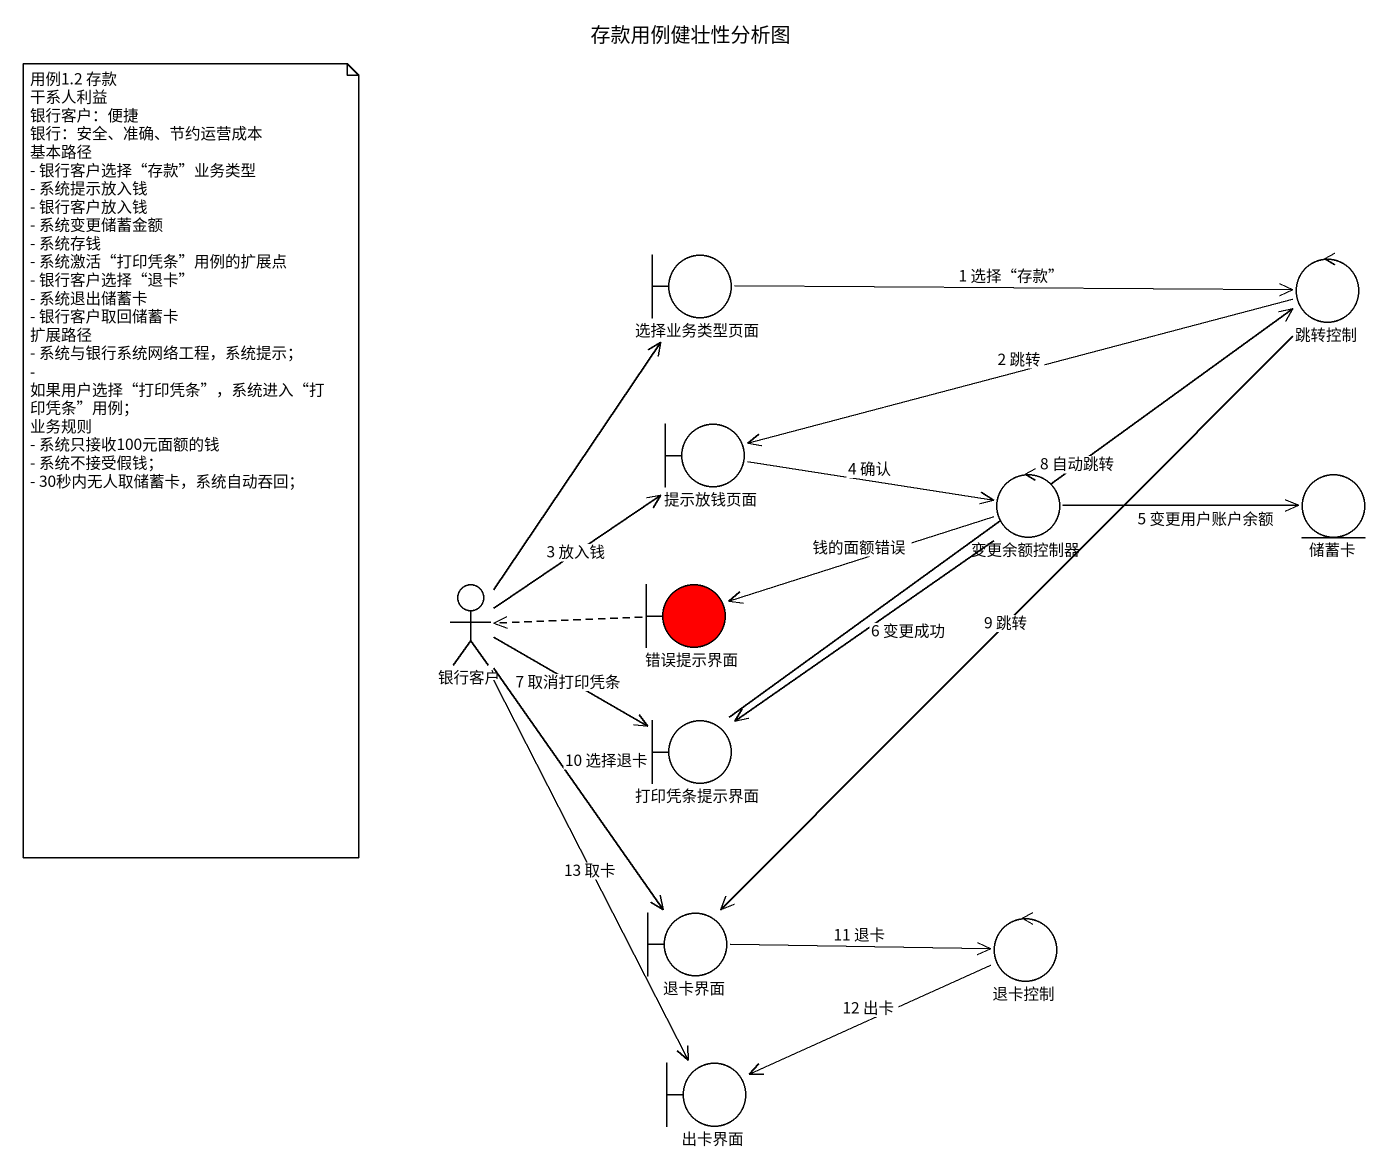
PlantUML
@startuml
title 存款用例健壮性分析图
boundary 选择业务类型页面
control 跳转控制
boundary 提示放钱页面
control 变更余额控制器
entity 储蓄卡
actor 银行客户
boundary 错误提示界面 #FF0000
boundary 打印凭条提示界面
boundary 退卡界面
control 退卡控制
boundary 出卡界面
选择业务类型页面 -right-> 跳转控制 : 1 选择“存款”
跳转控制 -left-> 提示放钱页面 : 2 跳转
跳转控制 --> 退卡界面 : 9 跳转
提示放钱页面 -right-> 变更余额控制器 : 4 确认
变更余额控制器 -right-> 储蓄卡 : 5 变更用户账户余额
变更余额控制器 -left-> 错误提示界面 : 钱的面额错误
变更余额控制器 --> 打印凭条提示界面 : 6 变更成功
银行客户 -up-> 选择业务类型页面
银行客户 -up-> 提示放钱页面 : 3 放入钱
银行客户 -right-> 打印凭条提示界面 : 7 取消打印凭条
银行客户 --> 退卡界面 : 10 选择退卡
银行客户 --> 出卡界面 : 13 取卡
错误提示界面 .left.> 银行客户
打印凭条提示界面 -up-> 跳转控制 : 8 自动跳转
退卡界面 -right-> 退卡控制 : 11 退卡
退卡控制 -left-> 出卡界面 : 12 出卡
note as N1
  用例1.2 存款
  干系人利益
  银行客户：便捷
  银行：安全、准确、节约运营成本
  基本路径
  - 银行客户选择“存款”业务类型
  - 系统提示放入钱
  - 银行客户放入钱
  - 系统变更储蓄金额
  - 系统存钱
  - 系统激活“打印凭条”用例的扩展点
  - 银行客户选择“退卡”
  - 系统退出储蓄卡
  - 银行客户取回储蓄卡
  扩展路径
  - 系统与银行系统网络工程，系统提示；
  - 如果用户选择“打印凭条”，系统进入“打印凭条”用例；
  业务规则
  - 系统只接收100元面额的钱
  - 系统不接受假钱；
  - 30秒内无人取储蓄卡，系统自动吞回；
end note
@enduml
